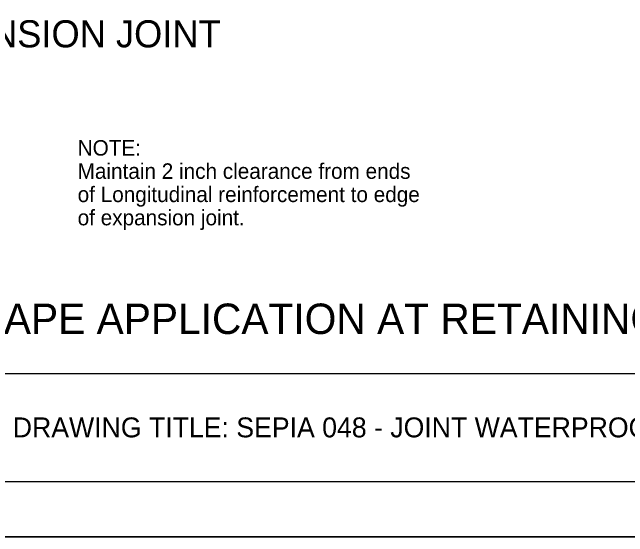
# Model space of a CAD drawing. Extents: x 0 to 36, y 0 to 22.
# Drawn here: x 9.65 to 15.21, y 0 to 4.74 of the extents above; entities that cross this region are included whole.
import ezdxf

# ---------------------------------------------------------------- set-up
doc = ezdxf.new("R2010")
doc.units = 0
for name, color, linetype in [('03-Dimensions', 7, 'Continuous'), ('Level 2', 7, 'Continuous'), ('S_PL_Dimens_PR', 7, 'Continuous'), ('SB_PL_BORDER', 7, 'Continuous'), ('SB_PL_CUTLINE2_PR', 7, 'Continuous'), ('SB_PL_CUTLINE_PR', 7, 'Continuous'), ('SB_PL_INFOTXT_PT', 7, 'Continuous'), ('SB_PL_SBL4_PR', 7, 'Continuous')]:
    doc.layers.add(name, color=color, linetype=linetype)

msp = doc.modelspace()

# ---------------------------------------------------------------- linework, layer by layer
at = {"layer": 'Level 2'}
msp.add_lwpolyline([(2.5, 1.475), (35.5002, 1.475), (35.5002, 21.5001), (2.5, 21.5001)], close=True, dxfattribs=at)
at = {"layer": 'SB_PL_BORDER'}
msp.add_lwpolyline([(35.5002, 21.5001), (2.5, 21.5001), (2.5, 1.475), (0, 0), (0, 22), (36, 22), (36, 0), (0, 0), (2.5, 1.475), (35.5002, 1.475)], close=True, dxfattribs=at)
at = {"layer": 'SB_PL_CUTLINE2_PR'}
msp.add_lwpolyline([(36, 0), (36, 22), (2, 22), (2, 0)], close=True, dxfattribs=at)
at = {"layer": 'SB_PL_CUTLINE_PR'}
for points in [[(0, 22), (36, 22), (36, 0), (0, 0)], [(0.0001, 22), (36, 22), (36, 0.0001), (0.0001, 0.0001)]]:
    msp.add_lwpolyline(points, close=True, dxfattribs=at)
at = {"layer": 'SB_PL_SBL4_PR'}
msp.add_line((2.5, 1.475), (35.5002, 1.475), dxfattribs=at)
msp.add_lwpolyline([(2.5, 0.5), (35.5002, 0.5), (35.5002, 21.5001), (2.5, 21.5001)], close=True, dxfattribs=at)

# ---------------------------------------------------------------- texts
at = {"layer": '03-Dimensions'}
for s, p in [('NOTE:', (10.2384, 3.4433)), ('Maintain 2 inch clearance from ends', (10.2384, 3.2333)), ('of Longitudinal reinforcement to edge', (10.2384, 3.0233)), ('of expansion joint.', (10.2384, 2.8133))]:
    msp.add_text(s, height=0.14, dxfattribs=at).set_placement(p)
at = {"layer": 'S_PL_Dimens_PR'}
for s, height, p in [('EXPANSION JOINT', 0.245, (8.5816, 4.4212)), ('MASTIC TAPE APPLICATION AT RETAINING WALLS', 0.275, (7.8555, 1.8314))]:
    msp.add_text(s, height=height, dxfattribs=at).set_placement(p)
at = {"layer": 'SB_PL_INFOTXT_PT'}
msp.add_text('DRAWING TITLE: SEPIA 048 - JOINT WATERPROOFING', height=0.180002, dxfattribs=at).set_placement((9.6524, 0.8975))

doc.saveas('drawing.dxf')
